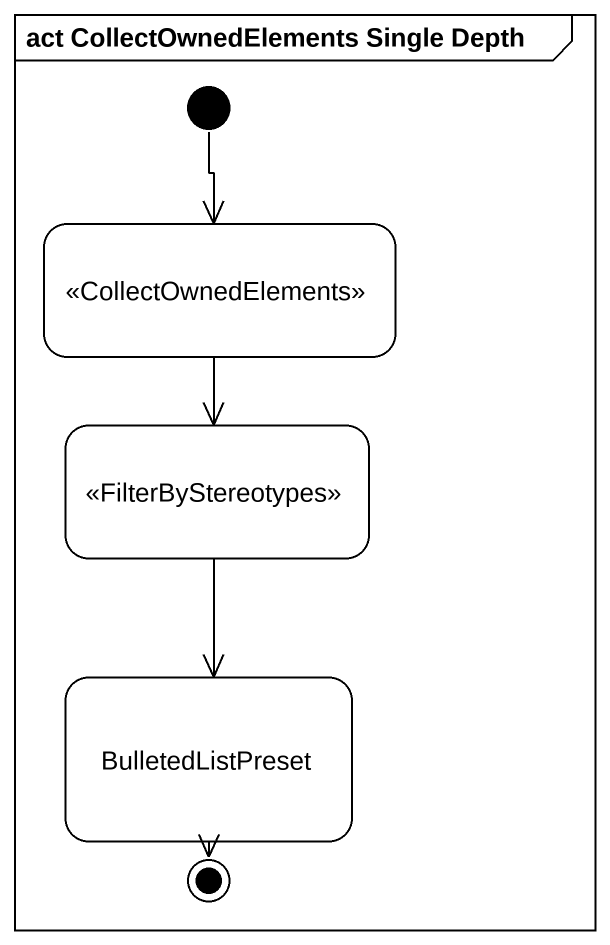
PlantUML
@startuml
mainframe act CollectOwnedElements Single Depth
hide empty description
state " " as state1 <<CollectOwnedElements>>
state " " as state2 <<FilterByStereotypes>>
state BulletedListPreset
[*] --> state1
state1 --> state2
state2 --> BulletedListPreset
BulletedListPreset --> [*]
@enduml
